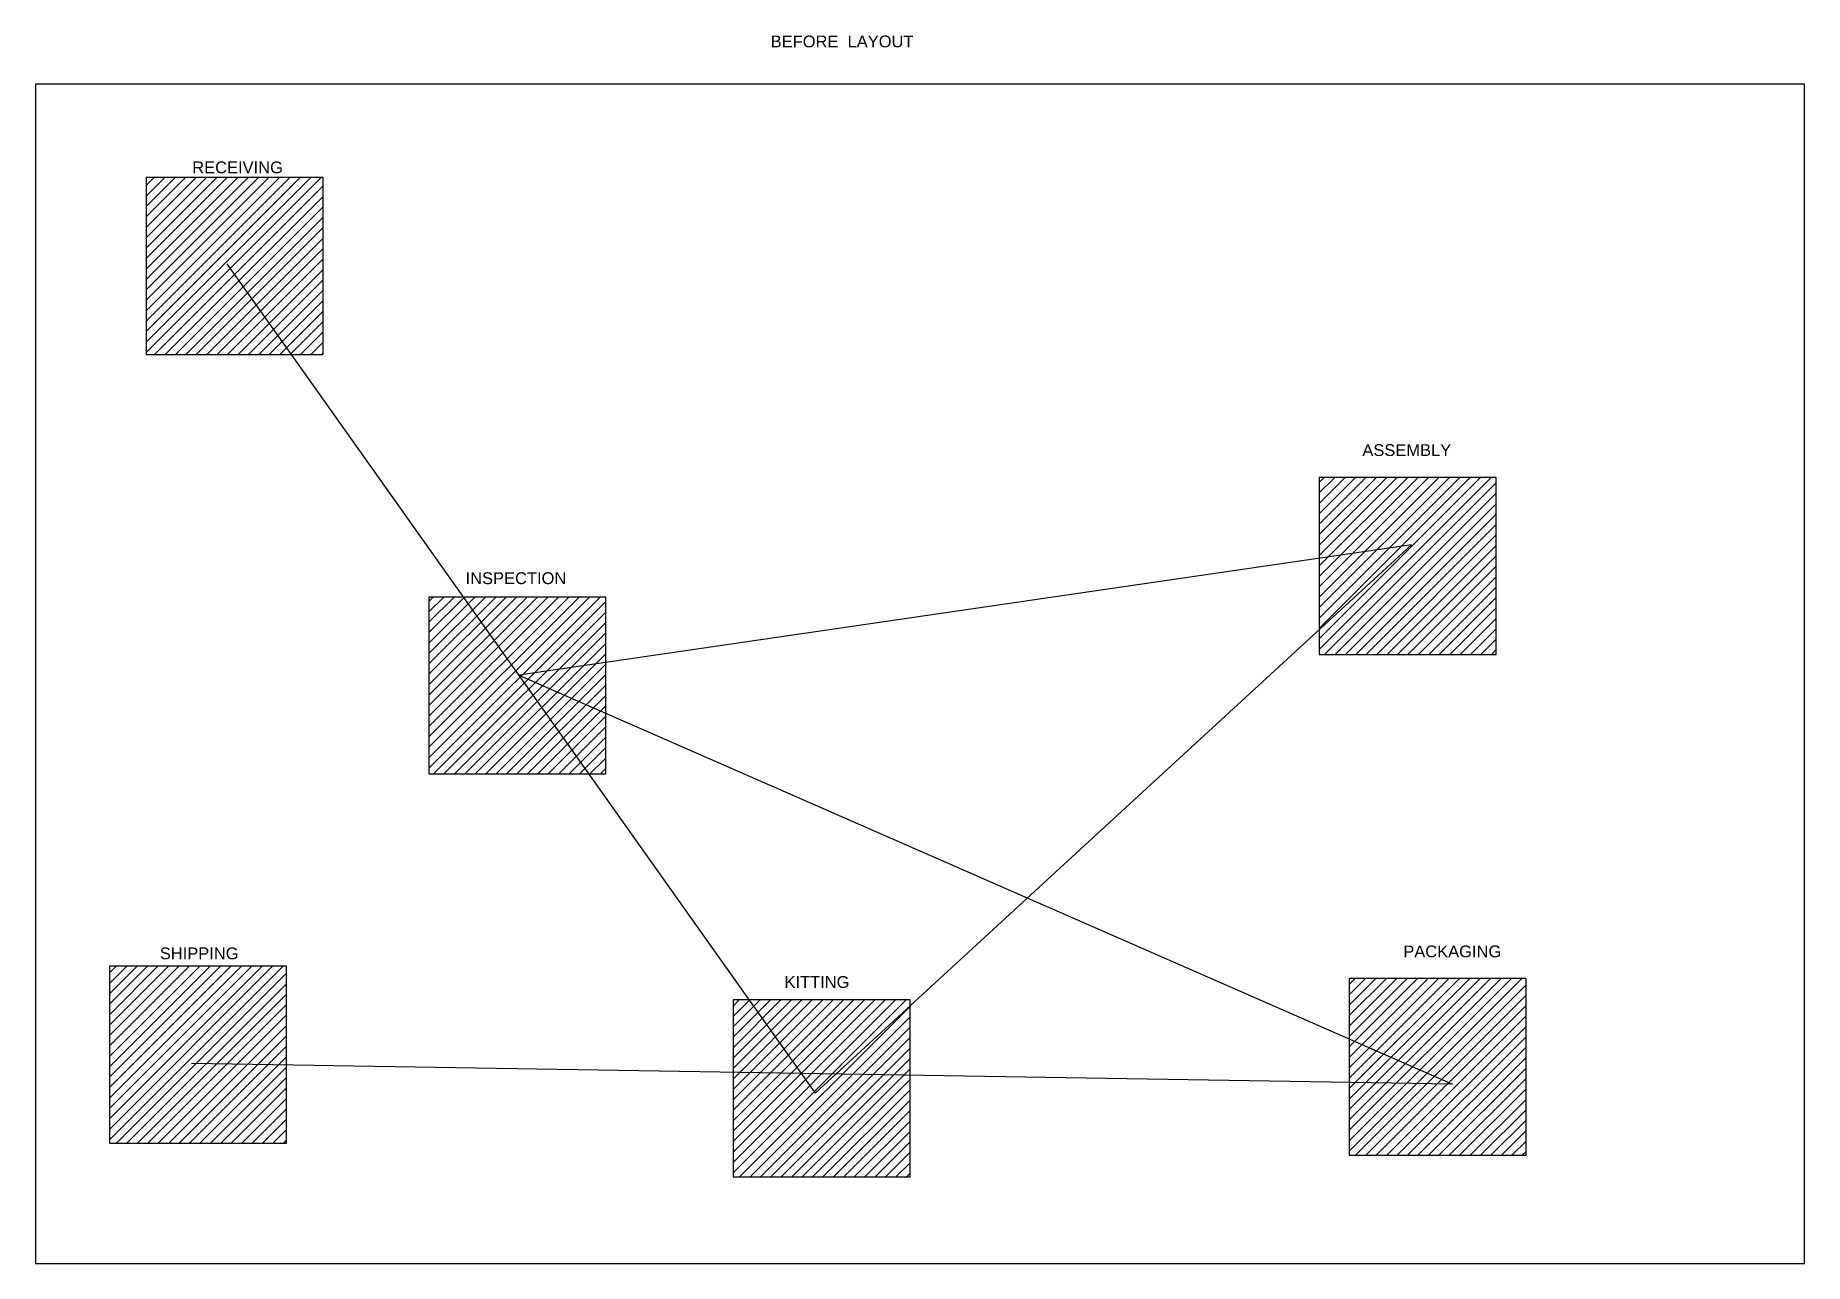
# Model space of a CAD drawing. Header units: metres. Extents: x 0 to 30, y 0 to 20.8.
import ezdxf

# ---------------------------------------------------------------- set-up
doc = ezdxf.new("R2010")
doc.units = ezdxf.units.M
doc.header["$MEASUREMENT"] = 0
for name, color, linetype, true_color in [('FLOOR', 9, 'Continuous', 0x808080), ('LABELS', 7, 'Continuous', 0xffffff), ('PATH_BEFORE', 1, 'Continuous', 0xff0000), ('STATIONS', 5, 'Continuous', 0x0000ff)]:
    doc.layers.add(name, color=color, linetype=linetype, true_color=true_color)
doc.styles.get("Standard").update_dxf_attribs({"font": 'arial.ttf'})

# ---------------------------------------------------------------- blocks, each defined once
blk = doc.blocks.new('WORKSTATION')
at = {"layer": 'STATIONS'}
blk.add_lwpolyline([(0.609, 13), (3.609, 13), (3.609, 16), (0.609, 16)], close=True, dxfattribs=at)

msp = doc.modelspace()

# ---------------------------------------------------------------- hatches: boundary and pattern name
at = {"layer": 'FLOOR'}
h = msp.add_hatch(dxfattribs=at)
h.set_pattern_fill('ANSI31', color=256)
h.set_pattern_definition([(45, (13.02543, 2.90935), (-0.08838835, 0.08838835), [])])
h.paths.add_polyline_path([(4.879, 18.417), (1.879, 18.417), (1.879, 15.417), (4.879, 15.417)])
h.paths.add_polyline_path([(9.674, 11.303), (6.674, 11.303), (6.674, 8.303), (9.674, 8.303)])
h.paths.add_polyline_path([(4.256, 5.044), (1.256, 5.044), (1.256, 2.044), (4.256, 2.044)])
h.paths.add_polyline_path([(14.832, 4.471), (11.832, 4.471), (11.832, 1.471), (14.832, 1.471)])
h.paths.add_polyline_path([(25.276, 4.837), (22.276, 4.837), (22.276, 1.837), (25.276, 1.837)])
h.paths.add_polyline_path([(24.77, 13.33), (21.77, 13.33), (21.77, 10.33), (24.77, 10.33)])

# ---------------------------------------------------------------- linework, layer by layer
msp.add_lwpolyline([(0, 0), (30, 0), (30, 20), (0, 20)], close=True, dxfattribs=at)
at = {"layer": 'PATH_BEFORE'}
msp.add_lwpolyline([(3.248, 16.951), (13.222, 2.889), (23.332, 12.186), (8.195, 9.976), (24.028, 3.045), (2.648, 3.395)], dxfattribs=at)

# ---------------------------------------------------------------- block references
at = {"layer": 'STATIONS'}
for p, rotation in [((-11.121, 19.026), 269.9999999999997), ((8.77, 13.939), 269.9999999999996), ((22.674, 7.694), 89.99999999999967), ((25.885, 17.837), 180), ((27.832, 0.862), 89.99999999999967)]:
    msp.add_blockref('WORKSTATION', p, dxfattribs=dict(at, rotation=rotation))
msp.add_blockref('WORKSTATION', (0.647, -10.956), dxfattribs=at)

# ---------------------------------------------------------------- texts
at = {"layer": 'LABELS', "char_height": 0.2, "attachment_point": 1}
for s, width, insert in [('BEFORE  LAYOUT', 2.98358, (12.468, 20.825)), ('RECEIVING', 2.96668, (2.66, 18.689)), ('ASSEMBLY', 2.01288, (22.501, 13.895)), ('INSPECTION', 3.05795, (7.295, 11.723)), ('SHIPPING', 3.01349, (2.11, 5.361)), ('PACKAGING', 2.97189, (23.195, 5.394)), ('KITTING', 3.06613, (12.702, 4.875))]:
    msp.add_mtext_dynamic_manual_height_columns(s, width=width, gutter_width=1, heights=[0], dxfattribs=dict(at, insert=insert))

doc.saveas('drawing.dxf')
